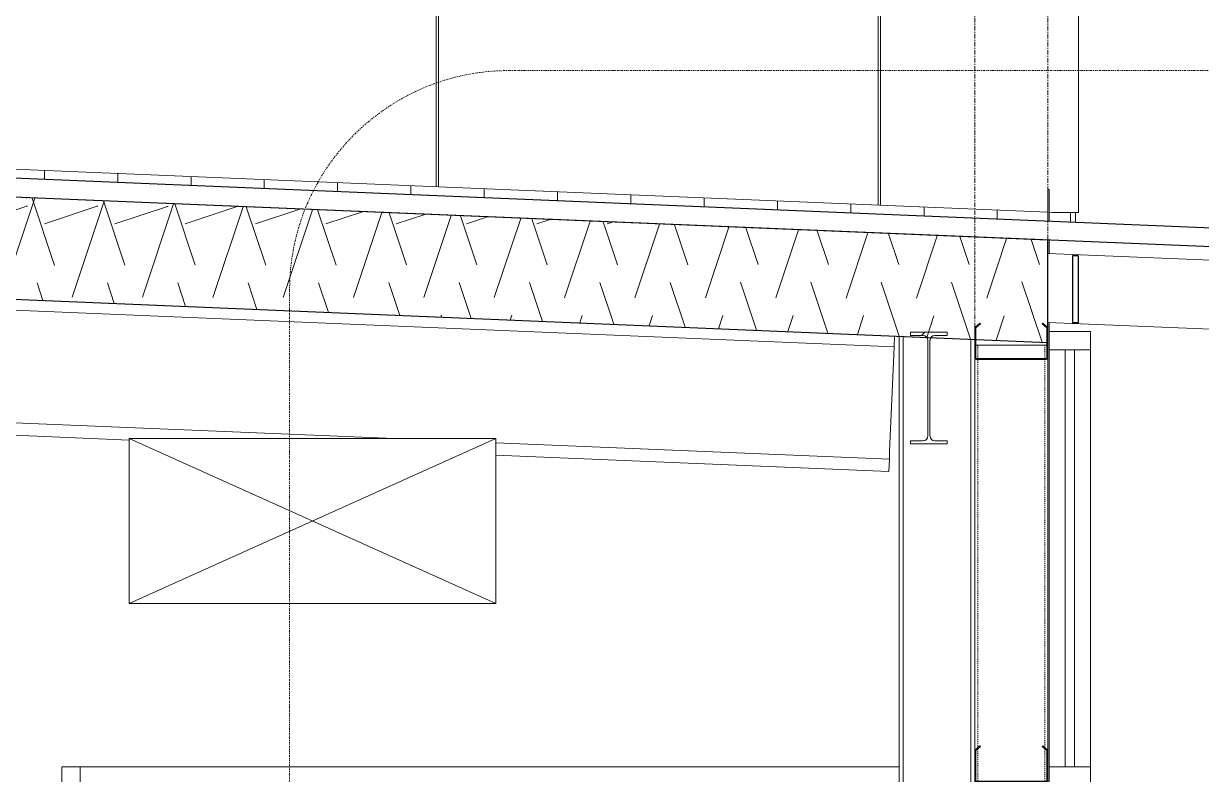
# Model space of a CAD drawing. Header units: inches. Extents: x 21408 to 98131, y -290 to 853.
# Drawn here: x 33065.4 to 33193.9, y 97.2 to 179.1 of the extents above; entities that cross this region are included whole.
import ezdxf

# ---------------------------------------------------------------- set-up
doc = ezdxf.new("R2010")
doc.units = ezdxf.units.IN
doc.header["$MEASUREMENT"] = 0
for name, pattern in [('Dash Dot 3_16_', [0.3125, 0.1875, -0.0625, 0, -0.0625]), ('Grid Line 1_2_', [0.875, 0.5, -0.125, 0.125, -0.125]), ('Hidden 1_8_', [0.1875, 0.125, -0.0625])]:
    doc.linetypes.add(name, pattern=pattern)
for name, color, linetype, lineweight in [('A-ANNO-SYMB', 150, 'Continuous', 9), ('A-CLNG', 13, 'Continuous', 9), ('A-CLNG-PATT', 13, 'Continuous', 25), ('A-GLAZ-CURT', 52, 'Continuous', 9), ('A-GLAZ-CWMG', 51, 'Continuous', 9), ('A-ROOF', 132, 'Continuous', 9), ('A-WALL', 113, 'Continuous', 9), ('A-WALL-PATT', 111, 'Continuous', 25), ('I-WALL', 2, 'Continuous', 9), ('M-HVAC-DUCT-ANNO', 70, 'Continuous', 9), ('S-BEAM', 12, 'Continuous', 9), ('S-COLS', 52, 'Continuous', 9), ('S-GRID', 1, 'Continuous', 9)]:
    doc.layers.add(name, color=color, linetype=linetype, lineweight=lineweight)
pattern_1 = [(0, (22785.02, 0.75), (-193, 193), [48, -145]), (90, (22785.02, 0.75), (-193, 1e-14), [96.25, -96.75]), (180, (22833.02, 97), (-193, 193), [48, -145]), (90, (22833.02, 0.75), (-193, 1e-14), [96.25, -96.75]), (180, (22833.02, 97.25), (-193, 193), [48, -145]), (90, (22833.02, 97.25), (-193, 1e-14), [96.25, -96.75]), (0, (22785.02, 193.5), (-193, 193), [48, -145]), (90, (22785.02, 97.25), (-193, 1e-14), [96.25, -96.75]), (0, (22833.27, 48.75), (-193, 193), [48, -145]), (90, (22833.27, 0.5), (-193, 1e-14), [48.25, -144.75]), (90, (22881.27, 0.5), (-193, 1e-14), [48.25, -144.75]), (0, (22833.27, 145.25), (-193, 193), [48, -145]), (90, (22833.27, 49), (-193, 1e-14), [96.25, -96.75]), (180, (22881.27, 49), (-193, 193), [48, -145]), (90, (22881.27, 49), (-193, 1e-14), [96.25, -96.75]), (90, (22833.27, 145.5), (-193, 1e-14), [48, -145]), (180, (22881.27, 145.5), (-193, 193), [48, -145]), (90, (22881.27, 145.5), (-193, 1e-14), [48, -145]), (0, (22881.52, 0.75), (-193, 193), [48, -145]), (90, (22881.52, 0.75), (-193, 1e-14), [96.25, -96.75]), (180, (22929.52, 97), (-193, 193), [48, -145]), (90, (22929.52, 0.75), (-193, 1e-14), [96.25, -96.75]), (180, (22929.52, 97.25), (-193, 193), [48, -145]), (90, (22929.52, 97.25), (-193, 1e-14), [96.25, -96.75]), (180, (22929.52, 193.5), (-193, 193), [48, -145]), (90, (22881.52, 97.25), (-193, 1e-14), [96.25, -96.75]), (0, (22929.77, 48.75), (-193, 193), [48, -145]), (90, (22929.77, 0.5), (-193, 1e-14), [48.25, -144.75]), (90, (22977.77, 0.5), (-193, 1e-14), [48.25, -144.75]), (0, (22929.77, 145.25), (-193, 193), [48, -145]), (90, (22929.77, 49), (-193, 1e-14), [96.25, -96.75]), (180, (22977.77, 49), (-193, 193), [48, -145]), (90, (22977.77, 49), (-193, 1e-14), [96.25, -96.75]), (90, (22929.77, 145.5), (-193, 1e-14), [48, -145]), (180, (22977.77, 145.5), (-193, 193), [48, -145]), (90, (22977.77, 145.5), (-193, 1e-14), [48, -145])]

# ---------------------------------------------------------------- blocks, each defined once
blk = doc.blocks.new('W-Wide Flange-Column - B2_E-1389165-Building Section - North_South looking East _ Fitness Center')
at = {"layer": 'S-COLS'}
for p, q in [((22779.05, 144.99), (22779.05, 0)), ((22779.49, 144.97), (22779.49, 0)), ((22786.87, 144.66), (22786.87, 0))]:
    blk.add_line(p, q, dxfattribs=at)
blk = doc.blocks.new('W-Wide Flange - 1_-3_ deep-1401279-Building Section - North_South looking East _ Fitness Center')
at = {"layer": 'S-BEAM'}
for p, q in [((22778.5, 143.84), (22370.3, 160.85)), ((22370.3, 148.55), (22723.93, 133.82)), ((22695.02, 133.66), (22370.3, 147.19)), ((22778.55, 145.01), (22778.5, 143.84)), ((22778.46, 142.95), (22778.02, 132.46)), ((22778.5, 143.84), (22778.46, 142.95)), ((22735.02, 133.36), (22777.99, 131.57)), ((22778.02, 132.46), (22777.99, 131.57)), ((22777.93, 130.21), (22735.02, 132)), ((22777.99, 131.57), (22777.93, 130.21))]:
    blk.add_line(p, q, dxfattribs=at)
blk = doc.blocks.new('Girt_C - 8_D-1472944-Building Section - North_South looking East _ Fitness Center')
at = {"layer": 'S-BEAM', "lineweight": 15}
for p, q in [((22787.88, 100.3), (22787.3, 99.82)), ((22787.95, 100.22), (22787.88, 100.3)), ((22794.73, 100.3), (22794.66, 100.22)), ((22795.3, 99.82), (22794.73, 100.3)), ((22787.3, 99.82), (22787.3, 96.51)), ((22787.41, 99.77), (22787.95, 100.22)), ((22787.41, 96.5), (22787.41, 99.77)), ((22794.66, 100.22), (22795.19, 99.77)), ((22795.19, 99.77), (22795.19, 96.5)), ((22795.3, 96.51), (22795.3, 99.82)), ((22795.12, 96.43), (22787.49, 96.43)), ((22787.49, 96.32), (22795.12, 96.32))]:
    blk.add_line(p, q, dxfattribs=at)
for centre, radius, start, end in [((22787.49, 96.51), 0.187, 180, 270), ((22787.49, 96.51), 0.0782, 183.0424, 270), ((22795.12, 96.51), 0.188, 270, 0), ((22795.12, 96.51), 0.0782, 270, 357.8773)]:
    blk.add_arc(centre, radius, start, end, dxfattribs=at)
blk = doc.blocks.new('W-Wide Flange - W12X19-1472862-Building Section - North_South looking East _ Fitness Center')
at = {"layer": 'S-BEAM'}
h = blk.add_hatch(dxfattribs=at)
h.set_pattern_fill('FP_33', color=256, style=0, pattern_type=2)
h.set_pattern_definition([(45, (22011.012, 102), (-19.007, 19.007), []), (45, (22011.012, 130.8), (-19.007, 19.007), [])])
h.paths.add_polyline_path([(22782.25, 133.23), (22784.31, 133.23), (22784.31, 133.58), (22782.95, 133.58), (22782.57, 133.73), (22782.42, 134.1), (22782.42, 144.55), (22782.57, 144.92), (22782.95, 145.08), (22784.31, 145.08), (22784.31, 145.43), (22780.3, 145.43), (22780.3, 145.08), (22781.66, 145.08), (22782.03, 144.92), (22782.19, 144.55), (22782.19, 134.1), (22782.03, 133.73), (22781.66, 133.58), (22780.3, 133.58), (22780.3, 133.23)], flags=0)
at = {"layer": 'S-BEAM', "lineweight": 15}
for p, q in [((22784.31, 145.43), (22780.3, 145.43)), ((22780.3, 145.43), (22780.3, 145.08)), ((22784.31, 145.08), (22784.31, 145.43)), ((22780.3, 145.08), (22781.66, 145.08)), ((22782.19, 144.55), (22782.19, 134.1)), ((22782.42, 134.1), (22782.42, 144.55)), ((22782.95, 145.08), (22784.31, 145.08)), ((22781.66, 133.58), (22780.3, 133.58)), ((22780.3, 133.58), (22780.3, 133.23)), ((22780.3, 133.23), (22784.31, 133.23)), ((22784.31, 133.58), (22782.95, 133.58)), ((22784.31, 133.23), (22784.31, 133.58))]:
    blk.add_line(p, q, dxfattribs=at)
for centre, start, end in [((22781.66, 144.55), 0, 90), ((22782.95, 144.55), 90, 180), ((22781.66, 134.1), 270, 0), ((22782.95, 134.1), 180, 270)]:
    blk.add_arc(centre, 0.525, start, end, dxfattribs=at)
blk = doc.blocks.new('HSS-Hollow Structural Section-Column - HSS8X8X3_8-1159169-Building Section - North_South looking East _ Fitness Center')
at = {"layer": 'S-COLS', "linetype": 'Hidden 1_8_'}
for p, q in [((22787.65, 144), (22787.65, 142.55)), ((22794.95, 142.54), (22794.95, 144)), ((22787.65, 142.44), (22787.65, 100.11)), ((22794.95, 100.11), (22794.95, 142.44)), ((22787.65, 99.97), (22787.65, 96.43)), ((22794.95, 96.43), (22794.95, 99.97)), ((22787.65, 96.32), (22787.65, 0)), ((22794.95, 0), (22794.95, 96.32))]:
    blk.add_line(p, q, dxfattribs=at)
blk = doc.blocks.new('Rectangular Mullion - Exterior 2_ x 4_5_-1142494-Building Section - North_South looking East _ Fitness Center')
at = {"layer": 'A-GLAZ-CWMG'}
for p, q in [((22689.68, 98), (22689.68, 2)), ((22689.68, 2), (22687.68, 2))]:
    blk.add_line(p, q, dxfattribs=at)
blk = doc.blocks.new('Dimension Lumber - 5_5 x 7_5 Glulam-1403166-Building Section - North_South looking East _ Fitness Center')
at = {"layer": 'S-BEAM'}
for p, q in [((22795.3, 154.01), (22859.05, 151.35)), ((22859.05, 151.35), (22858.74, 143.86)), ((22858.74, 143.86), (22795.3, 146.5))]:
    blk.add_line(p, q, dxfattribs=at)
blk = doc.blocks.new('System Panel - INSULATED LOW-E GLAZING _SEE ELEVATIONS FOR U-FACTOR_ SHGC_ _ LT_-1142338-Building Section - North_South looking East _ Fitness Center')
at = {"layer": 'A-GLAZ-CURT'}
for p, q in [((22797.18, 143.5), (22797.18, 98)), ((22798.18, 143.5), (22797.18, 143.5)), ((22797.18, 143.5), (22797.18, 98)), ((22798.18, 143.5), (22797.18, 143.5)), ((22798.18, 98), (22798.18, 143.5)), ((22798.18, 98), (22798.18, 143.5)), ((22797.18, 98), (22798.18, 98)), ((22797.18, 98), (22798.18, 98))]:
    blk.add_line(p, q, dxfattribs=at)
blk = doc.blocks.new('Rectangular Mullion - Exterior 2_ x 4_5_-769207-Building Section - North_South looking East _ Fitness Center')
at = {"layer": 'A-GLAZ-CWMG', "lineweight": 13}
for p, q in [((22795.43, 145.5), (22795.43, 143.5)), ((22799.93, 145.5), (22795.43, 145.5)), ((22799.93, 143.5), (22799.93, 145.5)), ((22795.43, 143.5), (22799.93, 143.5))]:
    blk.add_line(p, q, dxfattribs=at)
blk = doc.blocks.new('Rectangular Mullion - Exterior 2_ x 4_5_-1135298-Building Section - North_South looking East _ Fitness Center')
at = {"layer": 'A-GLAZ-CWMG', "lineweight": 13}
for p, q in [((22795.43, 98), (22795.43, 96)), ((22799.93, 98), (22795.43, 98)), ((22799.93, 96), (22799.93, 98)), ((22795.43, 96), (22799.93, 96))]:
    blk.add_line(p, q, dxfattribs=at)
blk = doc.blocks.new('Rectangular Mullion - Exterior 2_ x 4_5_-1142356-Building Section - North_South looking East _ Fitness Center')
at = {"layer": 'A-GLAZ-CWMG'}
for p, q in [((22795.43, 143.5), (22797.18, 143.5)), ((22795.43, 98), (22795.43, 143.5)), ((22797.18, 143.5), (22798.18, 143.5)), ((22798.18, 143.5), (22799.93, 143.5)), ((22799.93, 143.5), (22799.93, 98)), ((22797.18, 98), (22795.43, 98)), ((22798.18, 98), (22797.18, 98)), ((22799.93, 98), (22798.18, 98))]:
    blk.add_line(p, q, dxfattribs=at)
blk = doc.blocks.new('Girt_C - 8_D-1472945-Building Section - North_South looking East _ Fitness Center')
at = {"layer": 'S-BEAM', "lineweight": 15}
for p, q in [((22787.88, 146.42), (22787.3, 145.94)), ((22787.3, 145.94), (22787.3, 142.63)), ((22787.41, 145.89), (22787.95, 146.34)), ((22787.41, 142.62), (22787.41, 145.89)), ((22787.95, 146.34), (22787.88, 146.42)), ((22794.73, 146.42), (22794.66, 146.34)), ((22794.66, 146.34), (22795.19, 145.89)), ((22795.3, 145.94), (22794.73, 146.42)), ((22795.19, 145.89), (22795.19, 142.62)), ((22795.3, 142.63), (22795.3, 145.94)), ((22795.12, 142.55), (22787.49, 142.55)), ((22787.49, 142.44), (22795.12, 142.44))]:
    blk.add_line(p, q, dxfattribs=at)
for centre, radius, start, end in [((22787.49, 142.63), 0.187, 180, 270), ((22787.49, 142.63), 0.0782, 183.0424, 270), ((22795.12, 142.63), 0.188, 270, 0), ((22795.12, 142.63), 0.0782, 270, 357.8773)]:
    blk.add_arc(centre, radius, start, end, dxfattribs=at)

msp = doc.modelspace()

# ---------------------------------------------------------------- hatches: boundary and pattern name
at = {"layer": 'A-CLNG-PATT', "lineweight": 9}
h = msp.add_hatch(dxfattribs=at)
h.set_pattern_fill('FP_31', color=256, style=0, pattern_type=2)
h.set_pattern_definition([(161.57, (22011.972, 102.96), (-7.6802237, -0.0009796), [0, -54.643, 6.067, 0]), (18.43, (22010.052, 102.96), (-7.6802237, 0.0009796), [0, -54.643, 6.067, 0]), (108.43, (22011.972, 102.96), (3.8382953, -19.2013653), [18.211, -42.499]), (71.57, (22010.052, 102.96), (3.8382953, 19.2013653), [18.211, -42.499])])
h.paths.add_polyline_path([(33177.19, 144.31), (33177.19, 155.45), (32752.19, 173.15), (32752.19, 162.02), (33173.82, 144.45)], flags=0)
at = {"layer": 'A-WALL-PATT', "lineweight": 9}
h = msp.add_hatch(dxfattribs=at)
h.set_pattern_fill('FP_22', color=256, style=0, pattern_type=2)
h.set_pattern_definition([(270, (23131.654, 100.524), (8, 5e-16), [])])
h.paths.add_polyline_path([(33180.19, 157.38), (33180.19, 158.5), (33177.32, 158.49), (33177.32, 157.5), (33177.69, 157.49)], flags=0)
h.paths.add_polyline_path([(33177.19, 157.51), (33177.19, 158.51), (32828.57, 173.04), (32828.57, 241.75), (32754.82, 241.75), (32754.82, 175.11), (33153.67, 158.49)], flags=0)
h = msp.add_hatch(dxfattribs=at)
h.set_pattern_fill('FP_36', color=256, style=0, pattern_type=2)
h.set_pattern_definition(pattern_1)
h.paths.add_polyline_path([(33177.69, 158.49), (33177.69, 239.46), (32828.57, 239.46), (32828.57, 173.04), (33177.19, 158.52), (33177.19, 161), (33177.32, 161), (33177.32, 158.51)], flags=0)
h = msp.add_hatch(dxfattribs=at)
h.set_pattern_fill('FP_36', color=256, style=0, pattern_type=2)
h.set_pattern_definition(pattern_1)
h.paths.add_polyline_path([(33177.69, 158.5), (33180.51, 158.5), (33180.51, 239.46), (33177.69, 239.46), (33177.69, 159.26)], flags=0)

# ---------------------------------------------------------------- linework, layer by layer
at = {"layer": 'A-ANNO-SYMB', "linetype": 'Dash Dot 3_16_'}
for p, q in [((33252.68, 173.98), (33118.41, 173.98)), ((33094.41, 149.98), (33094.41, -34.71))]:
    msp.add_line(p, q, dxfattribs=at)
msp.add_arc((33118.41, 149.98), 24, 90, 180, dxfattribs=at)
at = {"layer": 'A-CLNG', "lineweight": 25}
for p, q in [((33177.19, 155.45), (32752.19, 173.15)), ((32752.19, 162.02), (33177.19, 144.31)), ((33177.19, 144.31), (33177.19, 155.45))]:
    msp.add_line(p, q, dxfattribs=at)
at = {"layer": 'A-ROOF', "lineweight": 25}
for p, q in [((33243.51, 154.75), (32752.19, 175.22)), ((32752.19, 173.22), (33243.51, 152.74))]:
    msp.add_line(p, q, dxfattribs=at)
at = {"layer": 'A-WALL'}
for p, q in [((33180.51, 239.46), (33180.51, 158.5)), ((32828.57, 173.04), (33177.19, 158.51)), ((33177.32, 158.51), (33177.69, 158.49)), ((33177.69, 158.5), (33180.51, 158.5)), ((33177.69, 158.49), (33177.69, 158.5)), ((33180.19, 157.38), (33180.19, 158.5))]:
    msp.add_line(p, q, dxfattribs=at)
at = {"layer": 'I-WALL'}
for p, q in [((33177.32, 161), (33177.19, 161)), ((33177.19, 161), (33177.19, 157.51)), ((33177.32, 157.5), (33177.32, 161)), ((33177.32, 154), (33177.32, 155.5)), ((33177.32, 145.5), (33177.32, 146.49)), ((33069.57, 0), (33069.57, 98)), ((33069.57, 98), (33160.94, 98))]:
    msp.add_line(p, q, dxfattribs=at)
at = {"layer": 'I-WALL', "lineweight": 25}
for p, q in [((33179.88, 153.75), (33179.88, 146.5)), ((33180.51, 153.75), (33179.88, 153.75)), ((33180.51, 146.5), (33180.51, 153.75)), ((33179.88, 146.5), (33180.51, 146.5))]:
    msp.add_line(p, q, dxfattribs=at)
at = {"layer": 'M-HVAC-DUCT-ANNO'}
for p, q in [((33076.91, 133.82), (33116.91, 115.82)), ((33116.91, 133.82), (33076.91, 115.82)), ((33076.91, 133.82), (33076.91, 115.82)), ((33116.91, 133.82), (33076.91, 133.82)), ((33116.91, 115.82), (33116.91, 133.82)), ((33076.91, 115.82), (33116.91, 115.82))]:
    msp.add_line(p, q, dxfattribs=at)
at = {"layer": 'S-COLS'}
for p, q in [((33169.89, 144), (33169.3, 144)), ((33176.5, 144), (33169.89, 144)), ((33177.09, 144), (33176.5, 144)), ((33169.19, 142.63), (33169.19, 99.82)), ((33177.19, 99.82), (33177.19, 142.63))]:
    msp.add_line(p, q, dxfattribs=at)
at = {"layer": 'S-GRID', "linetype": 'Grid Line 1_2_'}
for p, q in [((33169.19, -273.16), (33169.19, 738.66)), ((33169.19, -273.16), (33169.19, 738.66)), ((33177.19, -273.16), (33177.19, 738.66)), ((33177.19, -273.16), (33177.19, 738.66))]:
    msp.add_line(p, q, dxfattribs=at)

# ---------------------------------------------------------------- block references
at = {"layer": 'A-GLAZ-CURT'}
msp.add_blockref('System Panel - INSULATED LOW-E GLAZING _SEE ELEVATIONS FOR U-FACTOR_ SHGC_ _ LT_-1142338-Building Section - North_South looking East _ Fitness Center', (10381.89, 0), dxfattribs=at)
at = {"layer": 'A-GLAZ-CWMG'}
for name in ['Rectangular Mullion - Exterior 2_ x 4_5_-769207-Building Section - North_South looking East _ Fitness Center', 'Rectangular Mullion - Exterior 2_ x 4_5_-1142356-Building Section - North_South looking East _ Fitness Center', 'Rectangular Mullion - Exterior 2_ x 4_5_-1142494-Building Section - North_South looking East _ Fitness Center', 'Rectangular Mullion - Exterior 2_ x 4_5_-1135298-Building Section - North_South looking East _ Fitness Center']:
    msp.add_blockref(name, (10381.89, 0), dxfattribs=at)
at = {"layer": 'S-BEAM'}
for name in ['W-Wide Flange - 1_-3_ deep-1401279-Building Section - North_South looking East _ Fitness Center', 'Dimension Lumber - 5_5 x 7_5 Glulam-1403166-Building Section - North_South looking East _ Fitness Center', 'W-Wide Flange - W12X19-1472862-Building Section - North_South looking East _ Fitness Center', 'Girt_C - 8_D-1472945-Building Section - North_South looking East _ Fitness Center', 'Girt_C - 8_D-1472944-Building Section - North_South looking East _ Fitness Center']:
    msp.add_blockref(name, (10381.89, 0), dxfattribs=at)
at = {"layer": 'S-COLS'}
msp.add_blockref('W-Wide Flange-Column - B2_E-1389165-Building Section - North_South looking East _ Fitness Center', (10381.89, 0), dxfattribs=at)
at = {"layer": 'S-COLS', "linetype": 'Hidden 1_8_'}
msp.add_blockref('HSS-Hollow Structural Section-Column - HSS8X8X3_8-1159169-Building Section - North_South looking East _ Fitness Center', (10381.89, 0), dxfattribs=at)

doc.saveas('drawing.dxf')
